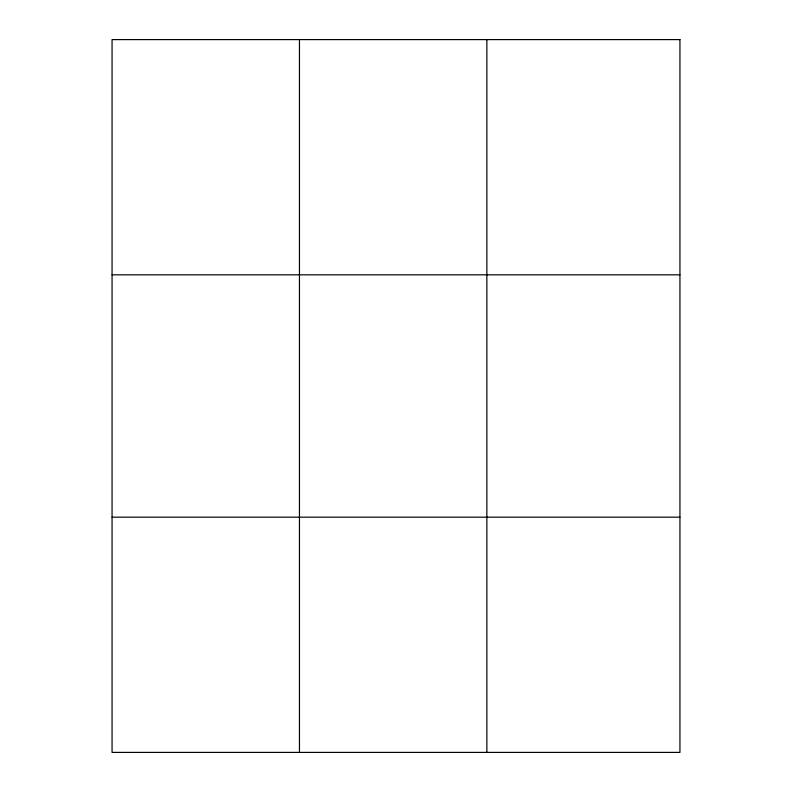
<?xml version="1.0" encoding="UTF-8"?>
<svg xmlns="http://www.w3.org/2000/svg" width="792" height="792" viewBox="0 0 792 792"><rect width="100%" height="100%" fill="white"/><g stroke="black" fill="none" stroke-linecap="round" stroke-linejoin="round"><path stroke-width="1.19" d="M299.455 39.6L299.455 752.4M486.862 39.6L486.862 752.4M112.058 274.824L679.942 274.824M112.058 517.176L679.942 517.176M679.942 39.6L679.942 752.4L112.058 752.4L112.058 39.6L679.942 39.6"/></g></svg>
